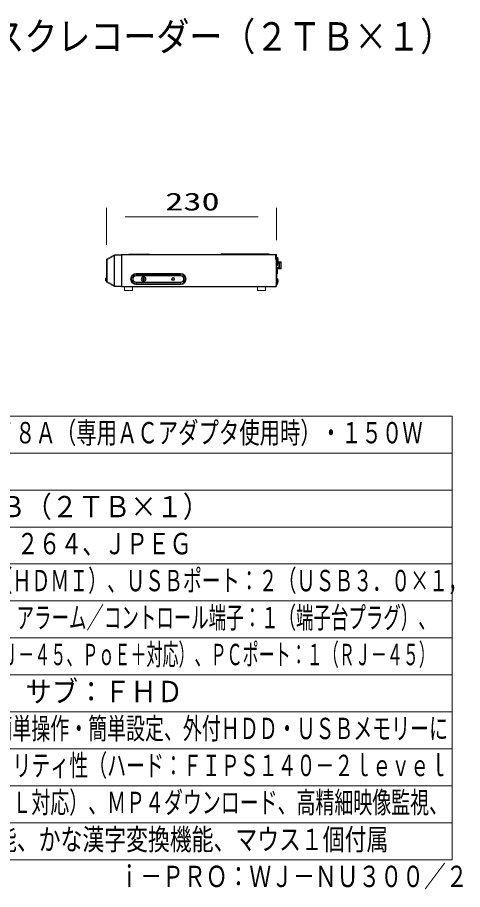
# Model space of a CAD drawing. Units: millimetres on the paper. Extents: x -62 to 64, y -59 to 59.
# Drawn here: x 3.7 to 63.9, y -58.5 to 59.4 of the extents above; entities that cross this region are included whole.
import ezdxf
from ezdxf.enums import TextEntityAlignment as Align

# ---------------------------------------------------------------- set-up
doc = ezdxf.new("R2010")
doc.units = ezdxf.units.MM
doc.layers.add('0-0_MOJI1', color=7, linetype='Continuous')
doc.layers.add('0-5_相当品', color=4, linetype='Continuous')
for name, color, linetype, lineweight in [('0-1_WAKU', 4, 'Continuous', 9), ('0-2_SUNPO', 7, 'Continuous', 9), ('0-4_GAIKEI', 4, 'Continuous', 9)]:
    doc.layers.add(name, color=color, linetype=linetype, lineweight=lineweight)
doc.styles.add('ＭＳ ゴシック', font='')
doc.styles.get('ＭＳ ゴシック').set_extended_font_data('MS Gothic')

msp = doc.modelspace()

# ---------------------------------------------------------------- linework, layer by layer
at = {"layer": '0-1_WAKU', "color": 3}
for p, q in [((-62.5, 5.5), (62.5, 5.5)), ((62.5, -54.5), (62.5, 5.5)), ((-62.5, -54.5), (62.5, -54.5))]:
    msp.add_line(p, q, dxfattribs=at)
at = {"layer": '0-1_WAKU'}
for p, q in [((-62.5, 0.5), (62.5, 0.5)), ((-62.5, -4.5), (62.5, -4.5)), ((-62.5, -9.5), (62.5, -9.5)), ((-62.5, -14.5), (62.5, -14.5)), ((-62.5, -19.5), (62.5, -19.5)), ((62.5, -24.5), (-62.5, -24.5)), ((62.5, -29.5), (-62.5, -29.5)), ((62.5, -34.5), (-62.5, -34.5)), ((-62.5, -39.5), (62.5, -39.5)), ((-62.5, -44.5), (62.5, -44.5)), ((-62.5, -49.5), (62.5, -49.5))]:
    msp.add_line(p, q, dxfattribs=at)
at = {"layer": '0-2_SUNPO'}
for p, q in [((15.786, 28.655), (15.786, 33.674)), ((38.786, 29.285), (38.786, 33.674)), ((18.286, 32.424), (36.286, 32.424))]:
    msp.add_line(p, q, dxfattribs=at)
at = {"layer": '0-4_GAIKEI', "color": 7}
for p, q in [((16.851, 27.29), (15.84, 26.753)), ((16.893, 27.302), (16.891, 27.302)), ((17.786, 27.364), (16.893, 27.302)), ((17.786, 27.364), (17.786, 27.265)), ((17.786, 27.184), (17.836, 27.271)), ((17.786, 27.265), (17.786, 23.064)), ((17.836, 27.364), (38.626, 27.364)), ((17.836, 27.284), (17.836, 27.364)), ((17.836, 23.074), (17.836, 27.284)), ((38.626, 27.364), (38.706, 27.364)), ((38.786, 27.184), (38.786, 27.284)), ((38.786, 26.934), (38.786, 27.184)), ((15.786, 26.645), (15.786, 26.664)), ((15.786, 26.645), (15.786, 23.683)), ((38.786, 26.979), (38.786, 26.734)), ((38.786, 26.834), (38.786, 26.934)), ((38.786, 26.474), (38.786, 26.834)), ((38.786, 26.734), (38.786, 23.074)), ((15.786, 23.664), (15.786, 23.683)), ((38.786, 24.089), (38.786, 23.774)), ((38.786, 23.459), (38.786, 23.774)), ((16.851, 23.038), (15.84, 23.576)), ((17.836, 23.064), (17.786, 23.064)), ((17.836, 23.064), (17.786, 23.064)), ((17.786, 23.064), (17.786, 22.964)), ((17.786, 23.064), (17.786, 22.964)), ((17.836, 23.074), (17.836, 23.044)), ((17.836, 22.964), (17.836, 23.044)), ((18.186, 22.484), (18.186, 22.964)), ((18.736, 22.484), (18.186, 22.484)), ((19.286, 22.484), (18.736, 22.484)), ((19.286, 22.484), (19.286, 22.964)), ((36.186, 22.484), (36.186, 22.964)), ((36.736, 22.484), (36.186, 22.484)), ((37.286, 22.484), (36.736, 22.484)), ((37.286, 22.484), (37.286, 22.964)), ((38.626, 23.074), (38.706, 23.074)), ((38.626, 23.074), (38.626, 23.044)), ((38.706, 23.044), (38.706, 23.074)), ((38.706, 23.074), (38.786, 23.074))]:
    msp.add_line(p, q, dxfattribs=at)
at = {"layer": '0-4_GAIKEI'}
for p, q in [((16.828, 27.164), (15.852, 26.645)), ((16.828, 27.164), (16.855, 27.164)), ((16.828, 23.165), (16.828, 27.164)), ((16.855, 23.165), (16.855, 27.164)), ((17.786, 27.265), (16.893, 27.202)), ((17.836, 27.284), (38.626, 27.284)), ((18.786, 27.364), (18.786, 27.394)), ((18.986, 27.394), (18.786, 27.394)), ((21.386, 27.364), (21.386, 27.394)), ((33.786, 27.364), (33.786, 27.424)), ((33.786, 27.424), (37.786, 27.424)), ((37.786, 27.364), (37.786, 27.424)), ((38.626, 27.284), (38.626, 27.364)), ((38.626, 27.284), (38.706, 27.284)), ((38.626, 26.734), (38.626, 27.284)), ((38.706, 27.184), (38.706, 26.934)), ((38.706, 27.184), (38.786, 27.184)), ((15.786, 26.645), (15.852, 26.645)), ((15.852, 26.645), (15.852, 23.683)), ((17.786, 27.072), (17.814, 27.072)), ((17.814, 27.102), (17.836, 27.101)), ((17.814, 27.072), (17.836, 27.071)), ((17.814, 23.256), (17.814, 27.072)), ((17.836, 27.111), (17.831, 27.101)), ((38.626, 26.914), (38.626, 26.734)), ((38.626, 26.914), (38.706, 26.914)), ((38.626, 26.734), (38.706, 26.734)), ((38.706, 26.934), (38.786, 26.934)), ((38.706, 26.834), (38.706, 26.934)), ((38.706, 26.834), (38.706, 26.734)), ((38.706, 26.734), (38.786, 26.734)), ((38.706, 26.734), (38.706, 23.074)), ((38.916, 26.968), (38.786, 26.979)), ((38.856, 26.588), (38.786, 26.594)), ((38.856, 26.468), (38.786, 26.474)), ((38.856, 26.588), (38.856, 26.468)), ((38.856, 26.468), (38.856, 26.164)), ((38.856, 25.861), (38.856, 26.164)), ((38.895, 26.469), (38.894, 26.469)), ((38.895, 26.349), (38.894, 26.349)), ((38.91, 26.204), (38.894, 26.204)), ((38.91, 26.124), (38.894, 26.124)), ((38.895, 25.979), (38.894, 25.979)), ((38.91, 26.324), (38.899, 26.324)), ((38.91, 26.304), (38.903, 26.304)), ((38.905, 26.294), (39.006, 26.294)), ((38.912, 26.206), (38.91, 26.194)), ((38.916, 26.361), (38.912, 26.36)), ((38.916, 26.968), (38.916, 26.664)), ((38.916, 26.361), (38.916, 26.664)), ((38.955, 26.849), (38.954, 26.849)), ((38.97, 26.704), (38.954, 26.704)), ((38.97, 26.624), (38.954, 26.624)), ((38.955, 26.479), (38.954, 26.479)), ((39.006, 26.373), (39.386, 26.373)), ((39.066, 26.173), (39.066, 25.613)), ((39.386, 26.223), (39.386, 26.373)), ((19.786, 24.781), (25.786, 24.781)), ((19.786, 24.667), (19.786, 24.781)), ((25.786, 24.667), (25.786, 24.781)), ((38.856, 25.861), (38.786, 25.855)), ((38.786, 25.834), (38.786, 25.855)), ((38.856, 25.353), (38.786, 25.359)), ((38.806, 25.794), (38.806, 25.357)), ((38.806, 25.613), (39.216, 25.613)), ((38.806, 25.563), (39.386, 25.563)), ((38.806, 25.413), (39.386, 25.413)), ((38.856, 25.353), (38.856, 25.049)), ((38.856, 24.746), (38.856, 25.049)), ((38.895, 25.234), (38.894, 25.234)), ((38.91, 25.089), (38.894, 25.089)), ((38.91, 25.009), (38.894, 25.009)), ((38.895, 24.864), (38.894, 24.864)), ((39.386, 25.413), (39.386, 25.563)), ((15.656, 23.818), (15.656, 24.11)), ((15.656, 24.11), (15.685, 24.11)), ((15.656, 23.818), (15.685, 23.818)), ((15.786, 24.144), (15.685, 24.14)), ((15.786, 24.114), (15.685, 24.11)), ((15.685, 23.818), (15.685, 24.11)), ((15.786, 23.815), (15.685, 23.818)), ((15.786, 23.785), (15.685, 23.788)), ((15.786, 23.683), (15.852, 23.683)), ((16.828, 23.165), (15.852, 23.683)), ((19.786, 24.667), (25.786, 24.667)), ((19.786, 24.508), (19.786, 24.667)), ((25.786, 24.508), (19.786, 24.508)), ((19.786, 24.508), (19.786, 24.451)), ((25.786, 24.451), (19.786, 24.451)), ((19.786, 23.561), (19.786, 23.617)), ((19.786, 23.617), (25.786, 23.617)), ((20.601, 23.994), (20.601, 24.034)), ((20.696, 23.994), (20.601, 23.994)), ((20.746, 23.849), (20.746, 23.944)), ((20.826, 23.849), (20.746, 23.849)), ((20.826, 23.944), (20.826, 23.849)), ((20.971, 24.074), (20.876, 24.074)), ((20.971, 23.994), (20.876, 23.994)), ((20.971, 24.074), (20.971, 24.034)), ((20.971, 23.994), (20.971, 24.034)), ((25.786, 24.508), (25.786, 24.667)), ((25.786, 24.508), (25.786, 24.451)), ((25.786, 23.561), (25.786, 23.617)), ((38.856, 24.746), (38.786, 24.74)), ((38.916, 24.078), (38.786, 24.089)), ((38.806, 24.741), (38.806, 24.545)), ((38.806, 24.741), (38.806, 24.088)), ((38.806, 24.213), (38.806, 24.232)), ((38.806, 24.213), (38.806, 24.088)), ((38.807, 24.102), (38.85, 24.102)), ((38.85, 24.084), (38.85, 24.102)), ((38.85, 24.084), (38.85, 24.102)), ((38.85, 24.084), (38.85, 24.102)), ((38.85, 24.084), (38.85, 24.102)), ((38.85, 24.084), (38.85, 24.102)), ((38.85, 24.084), (38.85, 24.102)), ((38.85, 24.084), (38.85, 24.102)), ((38.85, 24.084), (38.85, 24.102)), ((38.916, 24.078), (38.916, 23.774)), ((38.916, 23.471), (38.916, 23.774)), ((38.955, 23.959), (38.954, 23.959)), ((38.97, 23.814), (38.954, 23.814)), ((38.97, 23.734), (38.954, 23.734)), ((38.955, 23.589), (38.954, 23.589)), ((16.828, 23.165), (16.855, 23.165)), ((17.786, 23.064), (16.893, 23.127)), ((17.786, 23.256), (17.814, 23.256)), ((17.836, 23.144), (17.786, 23.144)), ((17.814, 23.256), (17.836, 23.258)), ((17.814, 23.226), (17.836, 23.228)), ((17.836, 23.044), (38.626, 23.044)), ((19.786, 23.561), (19.786, 23.401)), ((19.786, 23.561), (25.786, 23.561)), ((19.786, 23.401), (19.786, 23.288)), ((25.786, 23.401), (19.786, 23.401)), ((25.786, 23.288), (19.786, 23.288)), ((25.786, 23.561), (25.786, 23.401)), ((25.786, 23.401), (25.786, 23.288)), ((38.726, 23.064), (38.706, 23.064)), ((38.726, 23.074), (38.726, 23.064)), ((38.916, 23.471), (38.786, 23.459)), ((38.856, 23.271), (38.786, 23.265)), ((38.856, 23.271), (38.856, 23.465)), ((38.895, 23.389), (38.894, 23.389))]:
    msp.add_line(p, q, dxfattribs=at)
for points in [[(18.986, 27.364), (18.986, 27.394), (21.386, 27.394)], [(21.586, 27.364), (21.586, 27.394), (21.386, 27.394)], [(31.286, 27.364), (31.286, 27.424), (33.786, 27.424)], [(38.706, 27.184), (38.706, 27.284), (38.786, 27.284)], [(38.706, 26.734), (38.706, 26.834), (38.786, 26.834)], [(38.91, 26.173), (39.216, 26.173), (39.216, 25.613)], [(38.913, 26.223), (39.386, 26.223), (39.386, 25.563)], [(38.966, 26.544), (39.006, 26.544), (39.006, 26.294)], [(38.786, 25.794), (38.806, 25.794), (38.806, 25.856)], [(20.696, 24.074), (20.601, 24.074), (20.601, 24.034)], [(20.826, 24.124), (20.826, 24.219), (20.746, 24.219), (20.746, 24.124)], [(38.806, 24.469), (38.806, 24.499), (38.806, 24.527), (38.806, 24.545)], [(38.806, 24.232), (38.806, 24.259), (38.806, 24.289)]]:
    msp.add_lwpolyline(points, dxfattribs=at)
at = {"layer": '0-4_GAIKEI', "color": 7}
for points in [[(17.786, 22.964), (16.893, 23.027), (16.891, 23.027)], [(17.836, 22.964), (38.626, 22.964), (38.626, 23.044)]]:
    msp.add_lwpolyline(points, dxfattribs=at)
at = {"layer": '0-4_GAIKEI'}
for centre, radius in [((17.815, 27.102), 0.0009), ((20.786, 24.034), 0.315), ((20.786, 24.034), 0.304), ((24.786, 24.034), 0.2), ((24.786, 24.034), 0.123)]:
    msp.add_circle(centre, radius, dxfattribs=at)
for centre, radius, start, end in [((16.855, 27.283), 0.0082, 122.67577, 196.77856), ((17.816, 27.132), 0.03, 180, 266), ((38.626, 27.204), 0.08, 0, 90), ((17.837, 27.098), 0.0237, 170.90642, 180), ((17.915, 27.094), 0.102, 177.61975, 180), ((18.039, 27.094), 0.225, 180, 181.84482), ((18.161, 27.098), 0.347, 181.79637, 182.9644), ((18.237, 27.102), 0.423, 182.94513, 183.95181), ((38.626, 26.994), 0.08, 0, 90), ((38.118, 26.284), 0.798, 13.40067, 22.35654), ((38.118, 26.164), 0.798, 13.40067, 22.35654), ((38.118, 26.164), 0.798, 337.64346, 346.59933), ((38.118, 26.284), 0.797, 7.75483, 13.41755), ((38.118, 26.284), 0.797, 6.4829, 13.41758), ((38.118, 26.164), 0.797, 7.75483, 13.41755), ((38.118, 26.164), 0.797, 6.4829, 13.41758), ((38.118, 26.164), 0.777, 357.04741, 2.95226), ((38.118, 26.164), 0.777, 357.04741, 2.95226), ((38.118, 26.164), 0.797, 346.58242, 353.5171), ((38.118, 26.284), 0.797, 348.42275, 353.51682), ((38.118, 26.264), 0.797, 349.88532, 353.51713), ((38.91, 26.326), 0.0014, 270, 0), ((38.91, 26.306), 0.0014, 270, 0), ((38.617, 26.212), 0.296, 352.71143, 0.48467), ((38.91, 26.206), 0.0014, 270, 0), ((38.909, 26.122), 0.0024, 0, 63.28031), ((38.91, 26.123), 0.0014, 0, 90), ((38.476, 26.325), 0.437, 5.0882, 6.47698), ((38.511, 26.328), 0.402, 4.23097, 5.39351), ((38.902, 26.329), 0.0098, 338.12761, 350.28159), ((38.476, 26.205), 0.437, 5.0882, 6.47698), ((38.511, 26.208), 0.402, 4.23097, 5.39351), ((38.832, 26.23), 0.0803, 355.96226, 8.74657), ((38.902, 26.209), 0.0098, 338.12761, 350.28158), ((38.902, 26.12), 0.0098, 9.71842, 21.87239), ((38.476, 26.124), 0.437, 353.52302, 354.9118), ((38.527, 26.329), 0.386, 4.03893, 5.11047), ((38.57, 26.332), 0.343, 3.24051, 4.23327), ((38.58, 26.333), 0.333, 3.07136, 4.03387), ((38.691, 26.338), 0.222, 1.10148, 2.23348), ((38.737, 26.339), 0.175, 0, 1.10251), ((38.74, 26.339), 0.172, 0, 1.11803), ((38.818, 26.338), 0.0945, 356.7352, 358.52073), ((38.854, 26.336), 0.0583, 354.12319, 356.81292), ((38.865, 26.335), 0.0472, 352.82385, 356.38262), ((38.884, 26.333), 0.0285, 349.25807, 354.33793), ((38.657, 26.317), 0.256, 1.75499, 2.96855), ((38.64, 26.316), 0.273, 2.00176, 2.9548), ((38.892, 26.331), 0.0203, 345.90613, 353.27864), ((38.695, 26.318), 0.217, 0.98158, 2.00629), ((38.742, 26.319), 0.171, 0, 0.98517), ((38.759, 26.319), 0.153, 358.94071, 0.44308), ((38.784, 26.319), 0.128, 358.40637, 0), ((38.812, 26.318), 0.101, 356.91759, 358.99307), ((38.86, 26.315), 0.0528, 353.43122, 357.04837), ((38.891, 26.312), 0.0213, 346.00259, 353.95771), ((38.883, 26.313), 0.0295, 349.50747, 354.12082), ((38.902, 26.309), 0.0105, 338.68056, 350.64361), ((38.9, 26.239), 0.0126, 8.54484, 19.30386), ((38.527, 26.209), 0.386, 4.03893, 5.11047), ((38.57, 26.212), 0.343, 3.24051, 4.23327), ((38.58, 26.213), 0.333, 3.07136, 4.03387), ((38.691, 26.218), 0.222, 1.10148, 2.23348), ((38.737, 26.219), 0.175, 0, 1.10251), ((38.74, 26.219), 0.172, 0, 1.11803), ((38.818, 26.218), 0.0945, 356.7352, 358.52073), ((38.854, 26.216), 0.0583, 354.12319, 356.81292), ((38.865, 26.215), 0.0472, 352.82385, 356.38262), ((38.884, 26.213), 0.0285, 349.25806, 354.33793), ((38.892, 26.211), 0.0203, 345.90613, 353.27864), ((38.884, 26.116), 0.0285, 5.66207, 10.74193), ((38.854, 26.113), 0.0583, 3.18708, 5.87681), ((38.818, 26.111), 0.0945, 1.47927, 3.2648), ((38.74, 26.11), 0.172, 358.88197, 0), ((38.58, 26.115), 0.333, 355.96613, 356.92864), ((38.527, 26.119), 0.386, 354.88953, 355.96107), ((38.627, 26.336), 0.286, 2.22812, 3.24394), ((38.632, 26.336), 0.281, 2.13012, 3.07464), ((38.689, 26.338), 0.224, 1.10759, 2.13531), ((38.781, 26.339), 0.132, 358.3601, 0), ((38.784, 26.339), 0.129, 358.49821, 0), ((38.827, 26.337), 0.0858, 356.2765, 358.40834), ((38.714, 26.319), 0.199, 0.42914, 1.75054), ((38.821, 26.318), 0.0922, 356.65019, 358.43714), ((38.86, 26.315), 0.053, 353.99398, 356.70817), ((38.88, 26.235), 0.033, 5.19367, 9.48274), ((38.851, 26.233), 0.062, 2.76132, 5.30008), ((38.81, 26.23), 0.103, 1.04112, 2.84095), ((38.769, 26.23), 0.144, 0, 1.05199), ((38.627, 26.216), 0.286, 2.22812, 3.24394), ((38.632, 26.216), 0.281, 2.13012, 3.07464), ((38.719, 26.23), 0.194, 358.4734, 359.64973), ((38.689, 26.218), 0.224, 1.10759, 2.13531), ((38.781, 26.219), 0.132, 358.3601, 0), ((38.784, 26.219), 0.129, 358.49821, 0), ((38.827, 26.217), 0.0858, 356.2765, 358.40834), ((38.784, 26.11), 0.129, 0, 1.50179), ((38.689, 26.111), 0.224, 357.86469, 358.89241), ((38.632, 26.113), 0.281, 356.92536, 357.86988), ((38.178, 26.664), 0.798, 13.40067, 22.35654), ((38.178, 26.664), 0.798, 337.64346, 346.59933), ((38.178, 26.664), 0.797, 7.75483, 13.41755), ((38.178, 26.664), 0.797, 6.4829, 13.41758), ((38.178, 26.664), 0.777, 357.04741, 2.95226), ((38.178, 26.664), 0.777, 357.04741, 2.95226), ((38.178, 26.664), 0.797, 346.58242, 353.5171), ((38.178, 26.664), 0.797, 346.5824, 352.31049), ((38.97, 26.706), 0.0014, 270, 0), ((38.969, 26.622), 0.0024, 0, 63.28031), ((38.97, 26.623), 0.0014, 0, 90), ((38.536, 26.705), 0.437, 5.0882, 6.47698), ((38.962, 26.709), 0.0098, 338.12761, 350.28159), ((38.962, 26.62), 0.0098, 9.71842, 21.87239), ((38.536, 26.624), 0.437, 353.52302, 354.9118), ((38.587, 26.709), 0.386, 4.03893, 5.11047), ((38.64, 26.713), 0.333, 3.07136, 4.03387), ((38.8, 26.719), 0.172, 0, 1.11803), ((38.878, 26.718), 0.0945, 356.7352, 358.52073), ((38.914, 26.716), 0.0583, 354.12319, 356.81292), ((38.944, 26.713), 0.0285, 349.25807, 354.33793), ((38.944, 26.616), 0.0285, 5.66207, 10.74194), ((38.914, 26.613), 0.0583, 3.18708, 5.87681), ((38.878, 26.611), 0.0945, 1.47927, 3.2648), ((38.8, 26.61), 0.172, 358.88197, 0), ((38.64, 26.615), 0.333, 355.96613, 356.92864), ((38.587, 26.619), 0.386, 354.88953, 355.96107), ((38.692, 26.716), 0.281, 2.13012, 3.07464), ((38.749, 26.718), 0.224, 1.10759, 2.13531), ((38.844, 26.719), 0.129, 358.49821, 0), ((38.844, 26.61), 0.129, 0, 1.50179), ((38.749, 26.611), 0.224, 357.86469, 358.89241), ((38.692, 26.613), 0.281, 356.92536, 357.86988), ((19.786, 24.034), 0.746, 90, 270), ((25.786, 24.034), 0.746, 270, 90), ((38.118, 25.049), 0.798, 13.40067, 22.35654), ((38.118, 25.049), 0.798, 337.64346, 346.59933), ((38.118, 25.049), 0.797, 7.75483, 13.41755), ((38.118, 25.049), 0.797, 6.4829, 13.41758), ((38.118, 25.049), 0.777, 357.04741, 2.95226), ((38.118, 25.049), 0.777, 357.04741, 2.95226), ((38.118, 25.049), 0.797, 346.58242, 353.5171), ((38.91, 25.091), 0.0014, 270, 0), ((38.909, 25.007), 0.0024, 0, 63.28031), ((38.91, 25.008), 0.0014, 0, 90), ((38.476, 25.09), 0.437, 5.0882, 6.47698), ((38.902, 25.094), 0.0098, 338.12761, 350.28159), ((38.902, 25.005), 0.0098, 9.71841, 21.87239), ((38.476, 25.009), 0.437, 353.52302, 354.9118), ((38.527, 25.094), 0.386, 4.03893, 5.11047), ((38.58, 25.098), 0.333, 3.07136, 4.03387), ((38.74, 25.104), 0.172, 0, 1.11803), ((38.818, 25.103), 0.0945, 356.7352, 358.52073), ((38.854, 25.101), 0.0583, 354.12319, 356.81292), ((38.884, 25.098), 0.0285, 349.25807, 354.33793), ((38.884, 25.001), 0.0285, 5.66207, 10.74193), ((38.854, 24.998), 0.0583, 3.18708, 5.87681), ((38.818, 24.996), 0.0945, 1.47927, 3.2648), ((38.74, 24.995), 0.172, 358.88197, 0), ((38.58, 25), 0.333, 355.96613, 356.92864), ((38.527, 25.004), 0.386, 354.88953, 355.96107), ((38.632, 25.101), 0.281, 2.13012, 3.07464), ((38.689, 25.103), 0.224, 1.10759, 2.13531), ((38.784, 25.104), 0.129, 358.49821, 0), ((38.784, 24.995), 0.129, 0, 1.50179), ((38.689, 24.996), 0.224, 357.86469, 358.89241), ((38.632, 24.998), 0.281, 356.92536, 357.86988), ((15.686, 24.11), 0.03, 92, 180), ((15.686, 23.818), 0.03, 180, 268), ((19.786, 24.034), 0.633, 90, 270), ((19.786, 24.034), 0.473, 90, 270), ((19.786, 24.034), 0.417, 90, 270), ((20.696, 24.124), 0.05, 270, 0), ((20.696, 23.944), 0.05, 0, 90), ((20.876, 24.124), 0.05, 180, 270), ((20.876, 23.944), 0.05, 90, 180), ((25.786, 24.034), 0.633, 270, 90), ((25.786, 24.034), 0.473, 270, 90), ((25.786, 24.034), 0.417, 270, 90), ((38.768, 24.339), 0.0259, 315.25903, 44.74827), ((38.768, 24.099), 0.026, 336.3617, 44.67373), ((38.768, 24.629), 0.026, 315.47852, 44.52134), ((38.178, 23.774), 0.798, 13.40067, 22.35654), ((38.178, 23.774), 0.798, 337.64346, 346.59933), ((38.178, 23.774), 0.797, 7.75483, 13.41755), ((38.178, 23.774), 0.797, 6.4829, 13.41758), ((38.178, 23.774), 0.777, 357.04741, 2.95226), ((38.178, 23.774), 0.777, 357.04741, 2.95226), ((38.178, 23.774), 0.797, 346.58242, 353.5171), ((38.97, 23.816), 0.0014, 270, 0), ((38.969, 23.732), 0.0024, 0, 63.28031), ((38.97, 23.733), 0.0014, 0, 90), ((38.536, 23.815), 0.437, 5.0882, 6.47698), ((38.962, 23.819), 0.0098, 338.12761, 350.28159), ((38.962, 23.73), 0.0098, 9.71841, 21.87239), ((38.536, 23.734), 0.437, 353.52302, 354.9118), ((38.587, 23.819), 0.386, 4.03893, 5.11047), ((38.64, 23.823), 0.333, 3.07136, 4.03387), ((38.8, 23.829), 0.172, 0, 1.11803), ((38.878, 23.828), 0.0945, 356.7352, 358.52073), ((38.914, 23.826), 0.0583, 354.12319, 356.81292), ((38.944, 23.823), 0.0285, 349.25807, 354.33793), ((38.944, 23.726), 0.0285, 5.66207, 10.74193), ((38.914, 23.723), 0.0583, 3.18708, 5.87681), ((38.878, 23.721), 0.0945, 1.47927, 3.2648), ((38.8, 23.72), 0.172, 358.88197, 0), ((38.64, 23.725), 0.333, 355.96613, 356.92864), ((38.587, 23.729), 0.386, 354.88953, 355.96107), ((38.692, 23.826), 0.281, 2.13012, 3.07464), ((38.749, 23.828), 0.224, 1.10759, 2.13531), ((38.844, 23.829), 0.129, 358.49821, 0), ((38.844, 23.72), 0.129, 0, 1.50179), ((38.749, 23.721), 0.224, 357.86469, 358.89241), ((38.692, 23.723), 0.281, 356.92536, 357.86988), ((16.899, 23.101), 0.0747, 225.69882, 265.37012), ((16.855, 23.045), 0.0082, 163.22138, 237.32444), ((17.816, 23.196), 0.03, 94, 180), ((38.118, 23.574), 0.798, 337.64346, 346.59933), ((38.118, 23.574), 0.797, 346.58269, 352.47813)]:
    msp.add_arc(centre, radius, start, end, dxfattribs=at)
at = {"layer": '0-4_GAIKEI', "color": 7}
for centre, radius, start, end in [((16.898, 27.202), 0.1, 94, 118), ((38.706, 27.284), 0.08, 0, 90), ((15.886, 26.664), 0.1, 118.00001, 180), ((15.886, 23.664), 0.1, 180, 242), ((16.898, 23.127), 0.1, 242, 266), ((38.626, 23.044), 0.08, 270, 0)]:
    msp.add_arc(centre, radius, start, end, dxfattribs=at)
at = {"layer": '0-4_GAIKEI'}
for centre, major_axis, ratio, start_param, end_param in [((16.935, 27.199), (0.0717, -0.0965), 0.926299, 3.3335462, 4.4119371), ((16.9, 27.202), (0.007, -0.0998), 0.838074, 3.1415927, 3.744925), ((16.9, 27.202), (0.0543, -0.0839), 0.058604, 3.456866, 4.6744798), ((16.928, 27.199), (0.0718, 0.0374), 0.246919, 1.9351843, 3.0136), ((16.9, 27.202), (-0.007, 0.0998), 0.069587, 0, 1.5659303), ((15.886, 26.642), (0.046, -0.111), 0.252841, 3.1655378, 4.5750786), ((15.686, 24.11), (-0.001, 0.03), 0.034878, 6.2831853, 7.8527637), ((15.686, 23.818), (0.001, 0.03), 0.034878, 1.5720143, 3.1415927), ((15.886, 23.687), (-0.046, -0.111), 0.252841, 4.8497028, 6.2592403), ((16.935, 23.13), (-0.0717, -0.0965), 0.926294, 5.0130324, 6.0913956), ((16.9, 23.127), (-0.0543, -0.0839), 0.058604, 4.7502982, 5.967912), ((16.928, 23.13), (0.0718, -0.0374), 0.24692, 3.2695874, 4.3479801), ((16.9, 23.127), (0.007, 0.0998), 0.069587, 1.5756623, 3.1415927), ((17.816, 23.257), (-0.0021, -0.0302), 0.068246, 4.7268345, 6.2927765)]:
    msp.add_ellipse(centre, major_axis=major_axis, ratio=ratio, start_param=start_param, end_param=end_param, dxfattribs=at)

# ---------------------------------------------------------------- texts
at = {"layer": '0-0_MOJI1', "style": 'ＭＳ ゴシック'}
for s, height, width, p in [('ネットワークディスクレコーダー（２ＴＢ×１）', 3.849, 0.85, (-35.5, 53.76)), ('ＤＣ５４Ｖ ２．７８Ａ（専用ＡＣアダプタ使用時）・１５０Ｗ', 2.886, 0.7, (-20, 0.945)), ('１６台・２ＴＢ（２ＴＢ×１）', 2.889, 0.9, (-20, -9.055)), ('Ｈ．２６５、Ｈ．２６４、ＪＰＥＧ', 2.889, 0.75, (-20, -14.055)), ('モニター端子：２（ＨＤＭＩ）、ＵＳＢポート：２（ＵＳＢ３．０×１，', 2.889, 0.65, (-20, -19.055)), ('ＵＳＢ２．０×１）、アラーム／コントロール端子：１（端子台プラグ）、', 2.886, 0.6, (-20, -24.055)), ('カメラポート：８（ＲＪ－４５、ＰｏＥ＋対応）、ＰＣポート：１（ＲＪ－４５）', 2.889, 0.55, (-20, -29.055)), ('メイン：４Ｋ、サブ：ＦＨＤ', 2.889, 0.9, (-20, -34.055)), ('ＰｏＥ給電機能、簡単操作・簡単設定、外付ＨＤＤ・ＵＳＢメモリーに', 2.889, 0.65, (-20, -39.055)), ('コピ－可能、セキュリティ性（ハード：ＦＩＰＳ１４０－２ｌｅｖｅｌ', 2.889, 0.65, (-20, -44.055)), ('３認定、通信：ＳＳＬ対応）、ＭＰ４ダウンロード、高精細映像監視、', 2.889, 0.65, (-20, -49.055)), ('ＲＴＳＰ接続機能、かな漢字変換機能、マウス１個付属', 2.889, 0.75, (-20, -54.055))]:
    msp.add_text(s, height=height, dxfattribs=dict(at, width=width)).set_placement(p, align=Align.BOTTOM_LEFT)
at = {"layer": '0-2_SUNPO', "style": 'ＭＳ ゴシック', "width": 1.5}
msp.add_text('230', height=2.405, dxfattribs=at).set_placement((23.715, 32.587), align=Align.BOTTOM_LEFT)
at = {"layer": '0-5_相当品', "style": 'ＭＳ ゴシック', "width": 0.75}
msp.add_text('ｉ－ＰＲＯ：ＷＪ－ＮＵ３００／２', height=2.886, dxfattribs=at).set_placement((17.38, -59.055), align=Align.BOTTOM_LEFT)

doc.saveas('drawing.dxf')
